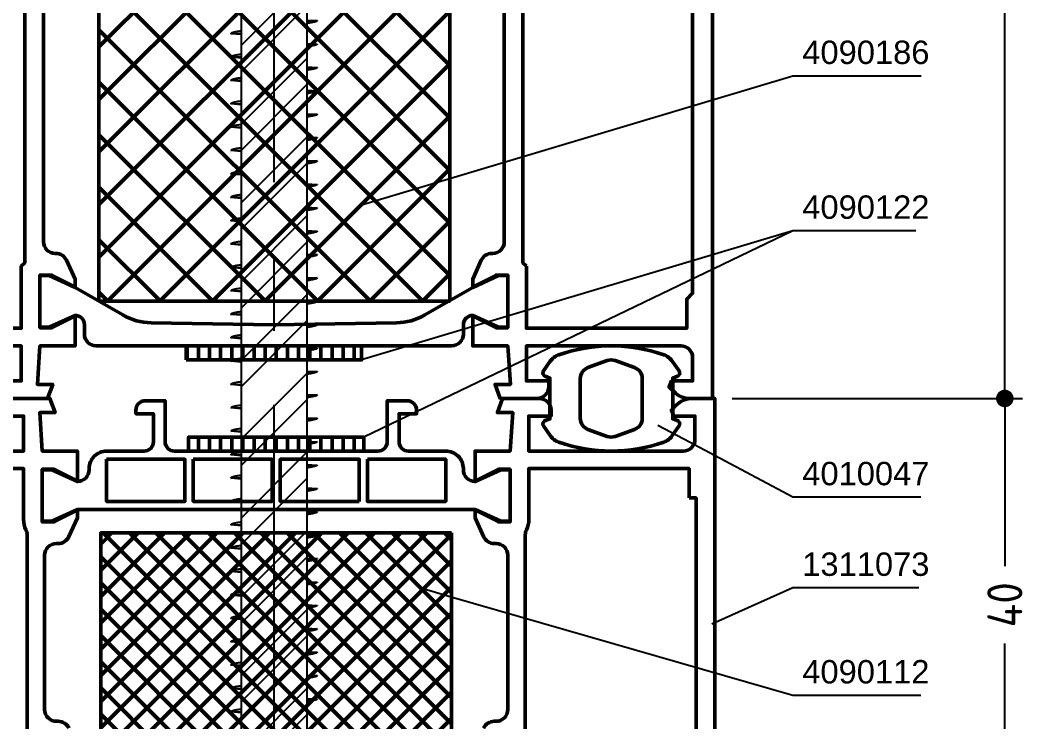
# Model space of a CAD drawing. Header units: millimetres. Extents: x 26 to 164, y 27 to 254.
# Drawn here: x 73.3 to 159.5, y 89.7 to 149.7 of the extents above; entities that cross this region are included whole.
import ezdxf

# ---------------------------------------------------------------- set-up
doc = ezdxf.new("R2010")
doc.units = ezdxf.units.MM
doc.linetypes.add('CENTER', pattern=[50.8, 31.75, -6.35, 6.35, -6.35])
for name, color, linetype, lineweight in [('AM_5', 3, 'Continuous', 25), ('AM_C', 50, 'Continuous', 50), ('AM_S', 80, 'Continuous', 50), ('Cont2', 2, 'Continuous', 25)]:
    doc.layers.add(name, color=color, linetype=linetype, lineweight=lineweight)
doc.styles.add('HBS_DIMTEXTSTYLE', font='isocp.shx')
doc.styles.add('SWISSL', font='swissl.ttf')
doc.dimstyles.new('Konstruktionsschnitt 1-1$0', dxfattribs={"dimscale": 0, "dimtxt": 3, "dimasz": 1.5, "dimexe": 1.5, "dimexo": 1.5, "dimgap": 1.5, "dimtad": 0, "dimdsep": 46, "dimtxsty": 'HBS_DIMTEXTSTYLE', "dimblk": 'PUNKT', "dimcen": 0, "dimclrd": 3, "dimclre": 3, "dimclrt": 2, "dimadec": 1, "dimazin": 2, "dimtfac": 0.7, "dimtofl": 0, "dimtmove": 0, "dimatfit": 3, "dimfxl": 0, "dimtolj": 1, "dimtzin": 0, "dimarcsym": 0})

# ---------------------------------------------------------------- blocks, each defined once
blk = doc.blocks.new('Würth AMO T2 75x212')
h = blk.add_hatch()
h.set_pattern_fill('ANSI32', color=256, scale=0.5)
h.set_pattern_definition([(45, (-350.1254, -267.85), (-3.367596, 3.367596), []), (45, (-347.8804, -267.85), (-3.367596, 3.367596), [])])
edge = h.paths.add_edge_path()
edge.add_line((-2.805, -157.905), (2.795, -157.905))
edge.add_line((2.795, -157.905), (2.795, -3))
edge.add_line((2.795, -3), (3.8, -3))
edge.add_line((3.8, -3), (3.85, -2.95))
edge.add_line((3.85, -2.95), (3.85, 0))
edge.add_line((3.85, 0), (3.3, 0))
edge.add_line((3.3, 0), (3.25, -0.05))
edge.add_line((3.25, -0.05), (3.25, -0.1))
edge.add_line((3.25, -0.1), (2.884, -0.1))
edge.add_line((2.884, -0.1), (2.884, -2.5))
edge.add_line((2.884, -2.5), (2.25, -2.5))
edge.add_line((2.25, -2.5), (1.25, -3.5))
edge.add_arc((0.75, -3.5), 0.5, 269.99998, 359.99998, ccw=False)
edge.add_line((0.75, -4), (0, -4))
edge.add_line((0, -4), (-0.75, -4))
edge.add_arc((-0.75, -3.5), 0.5, 180, 269.99999, ccw=False)
edge.add_line((-1.25, -3.5), (-2.25, -2.5))
edge.add_line((-2.25, -2.5), (-2.884, -2.5))
edge.add_line((-2.884, -2.5), (-2.884, -0.1))
edge.add_line((-2.884, -0.1), (-3.25, -0.1))
edge.add_line((-3.25, -0.1), (-3.25, -0.05))
edge.add_line((-3.25, -0.05), (-3.3, 0))
edge.add_line((-3.3, 0), (-3.85, 0))
edge.add_line((-3.85, 0), (-3.85, -2.95))
edge.add_line((-3.85, -2.95), (-3.8, -3))
edge.add_line((-3.8, -3), (-2.805, -3))
edge.add_line((-2.805, -3), (-2.805, -157.905))
at = {"linetype": 'CENTER'}
blk.add_line((0, -157.905), (0, 3.219), dxfattribs=at)
for p, q in [((-2.805, -43.445), (-2.805, -41.57)), ((2.795, -42.456), (3.688, -42.498)), ((3.688, -42.498), (2.795, -42.581)), ((2.795, -42.581), (2.795, -44.455)), ((-3.698, -43.612), (-2.805, -43.57)), ((-2.805, -43.695), (-3.698, -43.612)), ((-2.805, -45.444), (-2.805, -43.57)), ((2.795, -44.455), (3.688, -44.497)), ((3.688, -44.497), (2.795, -44.58)), ((2.795, -44.58), (2.795, -46.455)), ((-3.698, -45.612), (-2.805, -45.569)), ((-2.805, -45.694), (-3.698, -45.612)), ((-2.805, -47.444), (-2.805, -45.569)), ((2.795, -46.455), (3.688, -46.497)), ((3.688, -46.497), (2.795, -46.58)), ((2.795, -46.58), (2.795, -48.455)), ((-3.698, -47.611), (-2.805, -47.569)), ((-2.805, -47.694), (-3.698, -47.611)), ((-2.805, -49.444), (-2.805, -47.569)), ((2.795, -48.455), (3.688, -48.497)), ((3.688, -48.497), (2.795, -48.58)), ((2.795, -48.58), (2.795, -50.455)), ((-3.698, -49.611), (-2.805, -49.569)), ((-2.805, -49.694), (-3.698, -49.611)), ((-2.805, -51.443), (-2.805, -49.569)), ((2.795, -50.455), (3.688, -50.497)), ((3.688, -50.497), (2.795, -50.579)), ((2.795, -50.579), (2.795, -52.454)), ((-3.698, -51.611), (-2.805, -51.569)), ((-2.805, -51.694), (-3.698, -51.611)), ((-2.805, -53.443), (-2.805, -51.569)), ((2.795, -52.454), (3.688, -52.496)), ((3.688, -52.496), (2.795, -52.579)), ((2.795, -52.579), (2.795, -54.454)), ((-3.698, -53.61), (-2.805, -53.568)), ((-2.805, -53.693), (-3.698, -53.61)), ((-2.805, -55.443), (-2.805, -53.568)), ((2.795, -54.454), (3.688, -54.496)), ((3.688, -54.496), (2.795, -54.579)), ((2.795, -54.579), (2.795, -56.454)), ((-3.698, -55.61), (-2.805, -55.568)), ((-2.805, -55.693), (-3.698, -55.61)), ((-2.805, -57.443), (-2.805, -55.568)), ((2.795, -56.454), (3.688, -56.496)), ((3.688, -56.496), (2.795, -56.579)), ((2.795, -56.579), (2.795, -58.453)), ((-3.698, -57.61), (-2.805, -57.568)), ((-2.805, -57.693), (-3.698, -57.61)), ((-2.805, -59.442), (-2.805, -57.568)), ((2.795, -58.453), (3.688, -58.496)), ((3.688, -58.496), (2.795, -58.578)), ((2.795, -58.578), (2.795, -60.453)), ((-3.698, -59.61), (-2.805, -59.567)), ((-2.805, -59.693), (-3.698, -59.61)), ((-2.805, -61.442), (-2.805, -59.567)), ((2.795, -60.453), (3.688, -60.495)), ((3.688, -60.495), (2.795, -60.578)), ((2.795, -60.578), (2.795, -62.453)), ((-3.698, -61.609), (-2.805, -61.567)), ((-2.805, -61.692), (-3.698, -61.609)), ((-2.805, -63.442), (-2.805, -61.567)), ((2.795, -62.453), (3.688, -62.495)), ((3.688, -62.495), (2.795, -62.578)), ((2.795, -62.578), (2.795, -64.453)), ((-3.698, -63.609), (-2.805, -63.567)), ((-2.805, -63.692), (-3.698, -63.609)), ((-2.805, -65.441), (-2.805, -63.567)), ((2.795, -64.453), (3.688, -64.495)), ((3.688, -64.495), (2.795, -64.577)), ((2.795, -64.577), (2.795, -66.452)), ((-3.698, -65.609), (-2.805, -65.567)), ((-2.805, -65.692), (-3.698, -65.609)), ((-2.805, -67.441), (-2.805, -65.567)), ((2.795, -66.452), (3.688, -66.494)), ((3.688, -66.494), (2.795, -66.577)), ((2.795, -66.577), (2.795, -68.452)), ((-3.698, -67.608), (-2.805, -67.566)), ((-2.805, -67.691), (-3.698, -67.608)), ((-2.805, -69.441), (-2.805, -67.566)), ((2.795, -68.452), (3.688, -68.494)), ((3.688, -68.494), (2.795, -68.577)), ((2.795, -68.577), (2.795, -70.452)), ((-3.698, -69.608), (-2.805, -69.566)), ((-2.805, -69.691), (-3.698, -69.608)), ((-2.805, -71.441), (-2.805, -69.566)), ((2.795, -70.452), (3.688, -70.494)), ((3.688, -70.494), (2.795, -70.577)), ((2.795, -70.577), (2.795, -72.452)), ((-3.698, -71.608), (-2.805, -71.566)), ((-2.805, -71.691), (-3.698, -71.608)), ((-2.805, -73.44), (-2.805, -71.566)), ((2.795, -72.452), (3.688, -72.494)), ((3.688, -72.494), (2.795, -72.576)), ((2.795, -72.576), (2.795, -74.451)), ((-3.698, -73.608), (-2.805, -73.565)), ((-2.805, -73.691), (-3.698, -73.608)), ((-2.805, -75.44), (-2.805, -73.565)), ((2.795, -74.451), (3.688, -74.493)), ((3.688, -74.493), (2.795, -74.576)), ((2.795, -74.576), (2.795, -76.451)), ((-3.698, -75.607), (-2.805, -75.565)), ((-2.805, -75.69), (-3.698, -75.607)), ((-2.805, -77.44), (-2.805, -75.565)), ((2.795, -76.451), (3.688, -76.493)), ((3.688, -76.493), (2.795, -76.576)), ((2.795, -76.576), (2.795, -78.451)), ((-3.698, -77.607), (-2.805, -77.565)), ((-2.805, -77.69), (-3.698, -77.607)), ((-2.805, -79.44), (-2.805, -77.565)), ((2.795, -78.451), (3.688, -78.493)), ((3.688, -78.493), (2.795, -78.576)), ((2.795, -78.576), (2.795, -80.45)), ((-3.698, -79.607), (-2.805, -79.565)), ((-2.805, -79.69), (-3.698, -79.607)), ((-2.805, -81.439), (-2.805, -79.565)), ((2.795, -80.45), (3.688, -80.492)), ((3.688, -80.492), (2.795, -80.575)), ((2.795, -80.575), (2.795, -82.45)), ((-3.698, -81.607), (-2.805, -81.564)), ((-2.805, -81.689), (-3.698, -81.607)), ((-2.805, -83.439), (-2.805, -81.564)), ((2.795, -82.45), (3.688, -82.492)), ((3.688, -82.492), (2.795, -82.575)), ((2.795, -82.575), (2.795, -84.45)), ((-3.698, -83.606), (-2.805, -83.564)), ((-2.805, -85.439), (-2.805, -83.564)), ((-2.805, -83.689), (-3.698, -83.606)), ((2.795, -84.45), (3.688, -84.492)), ((3.688, -84.492), (2.795, -84.575)), ((2.795, -84.575), (2.795, -86.45)), ((-3.698, -85.606), (-2.805, -85.564)), ((-2.805, -85.689), (-3.698, -85.606)), ((-2.805, -87.438), (-2.805, -85.564)), ((2.795, -86.45), (3.688, -86.492)), ((3.688, -86.492), (2.795, -86.574)), ((2.795, -86.574), (2.795, -88.449)), ((-3.698, -87.606), (-2.805, -87.564)), ((-2.805, -87.689), (-3.698, -87.606)), ((-2.805, -89.438), (-2.805, -87.564)), ((2.795, -88.449), (3.688, -88.491)), ((3.688, -88.491), (2.795, -88.574)), ((2.795, -88.574), (2.795, -90.449)), ((-3.698, -89.605), (-2.805, -89.563)), ((-2.805, -89.688), (-3.698, -89.605)), ((-2.805, -91.438), (-2.805, -89.563)), ((2.795, -90.449), (3.688, -90.491)), ((3.688, -90.491), (2.795, -90.574)), ((2.795, -90.574), (2.795, -92.449)), ((-3.698, -91.605), (-2.805, -91.563)), ((-2.805, -91.688), (-3.698, -91.605)), ((-2.805, -93.438), (-2.805, -91.563)), ((2.795, -92.449), (3.688, -92.491)), ((3.688, -92.491), (2.795, -92.574)), ((2.795, -92.574), (2.795, -94.448)), ((-3.698, -93.605), (-2.805, -93.563)), ((-2.805, -93.688), (-3.698, -93.605)), ((-2.805, -95.437), (-2.805, -93.563)), ((2.795, -94.448), (3.688, -94.491)), ((3.688, -94.491), (2.795, -94.573)), ((2.795, -94.573), (2.795, -96.448)), ((-3.698, -95.605), (-2.805, -95.562)), ((-2.805, -95.687), (-3.698, -95.605)), ((-2.805, -97.437), (-2.805, -95.562)), ((2.795, -96.448), (3.688, -96.49)), ((3.688, -96.49), (2.795, -96.573)), ((2.795, -96.573), (2.795, -98.448)), ((-3.698, -97.604), (-2.805, -97.562)), ((-2.805, -97.687), (-3.698, -97.604)), ((-2.805, -99.437), (-2.805, -97.562)), ((2.795, -98.448), (3.688, -98.49)), ((3.688, -98.49), (2.795, -98.573)), ((2.795, -98.573), (2.795, -100.448)), ((-3.698, -99.604), (-2.805, -99.562)), ((-2.805, -99.687), (-3.698, -99.604)), ((-2.805, -101.436), (-2.805, -99.562)), ((2.795, -100.448), (3.688, -100.49)), ((3.688, -100.49), (2.795, -100.572)), ((2.795, -100.572), (2.795, -102.447)), ((-3.698, -101.604), (-2.805, -101.562)), ((-2.805, -101.687), (-3.698, -101.604)), ((-2.805, -103.436), (-2.805, -101.562))]:
    blk.add_line(p, q)
for points in [[(-2.805, -157.905), (-2.805, -3)], [(2.795, -3), (2.795, -157.905)]]:
    blk.add_lwpolyline(points)
at = {"flags": 128}
for points in [[(3.688, -42.498), (3.686, -42.507), (3.681, -42.517), (3.673, -42.527), (3.662, -42.537), (3.647, -42.546), (3.629, -42.556), (3.609, -42.566), (3.584, -42.576), (3.557, -42.585), (3.527, -42.595), (3.493, -42.605), (3.457, -42.615), (3.417, -42.625), (3.375, -42.635), (3.329, -42.645), (3.281, -42.654), (3.23, -42.664), (3.176, -42.674), (3.119, -42.684), (3.059, -42.694), (2.997, -42.704), (2.933, -42.714), (2.865, -42.724), (2.795, -42.734)], [(-2.805, -43.385), (-2.875, -43.394), (-2.942, -43.403), (-3.007, -43.413), (-3.069, -43.422), (-3.129, -43.431), (-3.186, -43.441), (-3.24, -43.45), (-3.291, -43.459), (-3.34, -43.469), (-3.385, -43.478), (-3.428, -43.488), (-3.468, -43.497), (-3.504, -43.507), (-3.538, -43.516), (-3.568, -43.526), (-3.595, -43.535), (-3.619, -43.545), (-3.64, -43.554), (-3.658, -43.564), (-3.673, -43.573), (-3.684, -43.583), (-3.692, -43.593), (-3.697, -43.602), (-3.698, -43.612)], [(3.688, -44.497), (3.686, -44.507), (3.681, -44.517), (3.673, -44.527), (3.662, -44.536), (3.647, -44.546), (3.629, -44.556), (3.609, -44.566), (3.584, -44.575), (3.557, -44.585), (3.527, -44.595), (3.493, -44.605), (3.457, -44.615), (3.417, -44.624), (3.375, -44.634), (3.329, -44.644), (3.281, -44.654), (3.23, -44.664), (3.176, -44.674), (3.119, -44.684), (3.059, -44.694), (2.997, -44.704), (2.933, -44.714), (2.865, -44.724), (2.795, -44.734)], [(-2.805, -45.384), (-2.875, -45.394), (-2.942, -45.403), (-3.007, -45.412), (-3.069, -45.422), (-3.129, -45.431), (-3.186, -45.44), (-3.24, -45.45), (-3.291, -45.459), (-3.34, -45.469), (-3.385, -45.478), (-3.428, -45.487), (-3.468, -45.497), (-3.504, -45.506), (-3.538, -45.516), (-3.568, -45.525), (-3.595, -45.535), (-3.619, -45.544), (-3.64, -45.554), (-3.658, -45.563), (-3.673, -45.573), (-3.684, -45.583), (-3.692, -45.592), (-3.697, -45.602), (-3.698, -45.612)], [(3.688, -46.497), (3.686, -46.507), (3.681, -46.517), (3.673, -46.526), (3.662, -46.536), (3.647, -46.546), (3.629, -46.555), (3.609, -46.565), (3.584, -46.575), (3.557, -46.585), (3.527, -46.595), (3.493, -46.604), (3.457, -46.614), (3.417, -46.624), (3.375, -46.634), (3.329, -46.644), (3.281, -46.654), (3.23, -46.664), (3.176, -46.674), (3.119, -46.684), (3.059, -46.694), (2.997, -46.704), (2.933, -46.714), (2.865, -46.724), (2.795, -46.734)], [(-2.805, -47.384), (-2.875, -47.393), (-2.942, -47.403), (-3.007, -47.412), (-3.069, -47.421), (-3.129, -47.431), (-3.186, -47.44), (-3.24, -47.449), (-3.291, -47.459), (-3.34, -47.468), (-3.385, -47.478), (-3.428, -47.487), (-3.468, -47.497), (-3.504, -47.506), (-3.538, -47.515), (-3.568, -47.525), (-3.595, -47.535), (-3.619, -47.544), (-3.64, -47.554), (-3.658, -47.563), (-3.673, -47.573), (-3.684, -47.582), (-3.692, -47.592), (-3.697, -47.602), (-3.698, -47.611)], [(3.688, -48.497), (3.686, -48.507), (3.681, -48.516), (3.673, -48.526), (3.662, -48.536), (3.647, -48.545), (3.629, -48.555), (3.609, -48.565), (3.584, -48.575), (3.557, -48.585), (3.527, -48.594), (3.493, -48.604), (3.457, -48.614), (3.417, -48.624), (3.375, -48.634), (3.329, -48.644), (3.281, -48.654), (3.23, -48.664), (3.176, -48.673), (3.119, -48.683), (3.059, -48.693), (2.997, -48.703), (2.933, -48.713), (2.865, -48.723), (2.795, -48.733)], [(-2.805, -49.384), (-2.875, -49.393), (-2.942, -49.402), (-3.007, -49.412), (-3.069, -49.421), (-3.129, -49.43), (-3.186, -49.44), (-3.24, -49.449), (-3.291, -49.459), (-3.34, -49.468), (-3.385, -49.477), (-3.428, -49.487), (-3.468, -49.496), (-3.504, -49.506), (-3.538, -49.515), (-3.568, -49.525), (-3.595, -49.534), (-3.619, -49.544), (-3.64, -49.553), (-3.658, -49.563), (-3.673, -49.572), (-3.684, -49.582), (-3.692, -49.592), (-3.697, -49.601), (-3.698, -49.611)], [(3.688, -50.497), (3.686, -50.506), (3.681, -50.516), (3.673, -50.526), (3.662, -50.535), (3.647, -50.545), (3.629, -50.555), (3.609, -50.565), (3.584, -50.574), (3.557, -50.584), (3.527, -50.594), (3.493, -50.604), (3.457, -50.614), (3.417, -50.624), (3.375, -50.634), (3.329, -50.643), (3.281, -50.653), (3.23, -50.663), (3.176, -50.673), (3.119, -50.683), (3.059, -50.693), (2.997, -50.703), (2.933, -50.713), (2.865, -50.723), (2.795, -50.733)], [(-2.805, -51.384), (-2.875, -51.393), (-2.942, -51.402), (-3.007, -51.411), (-3.069, -51.421), (-3.129, -51.43), (-3.186, -51.44), (-3.24, -51.449), (-3.291, -51.458), (-3.34, -51.468), (-3.385, -51.477), (-3.428, -51.487), (-3.468, -51.496), (-3.504, -51.505), (-3.538, -51.515), (-3.568, -51.524), (-3.595, -51.534), (-3.619, -51.543), (-3.64, -51.553), (-3.658, -51.563), (-3.673, -51.572), (-3.684, -51.582), (-3.692, -51.591), (-3.697, -51.601), (-3.698, -51.611)], [(3.688, -52.496), (3.686, -52.506), (3.681, -52.516), (3.673, -52.525), (3.662, -52.535), (3.647, -52.545), (3.629, -52.555), (3.609, -52.564), (3.584, -52.574), (3.557, -52.584), (3.527, -52.594), (3.493, -52.604), (3.457, -52.613), (3.417, -52.623), (3.375, -52.633), (3.329, -52.643), (3.281, -52.653), (3.23, -52.663), (3.176, -52.673), (3.119, -52.683), (3.059, -52.693), (2.997, -52.703), (2.933, -52.713), (2.865, -52.723), (2.795, -52.733)], [(-2.805, -53.383), (-2.875, -53.393), (-2.942, -53.402), (-3.007, -53.411), (-3.069, -53.421), (-3.129, -53.43), (-3.186, -53.439), (-3.24, -53.449), (-3.291, -53.458), (-3.34, -53.467), (-3.385, -53.477), (-3.428, -53.486), (-3.468, -53.496), (-3.504, -53.505), (-3.538, -53.515), (-3.568, -53.524), (-3.595, -53.534), (-3.619, -53.543), (-3.64, -53.553), (-3.658, -53.562), (-3.673, -53.572), (-3.684, -53.582), (-3.692, -53.591), (-3.697, -53.601), (-3.698, -53.61)], [(3.688, -54.496), (3.686, -54.506), (3.681, -54.515), (3.673, -54.525), (3.662, -54.535), (3.647, -54.545), (3.629, -54.554), (3.609, -54.564), (3.584, -54.574), (3.557, -54.584), (3.527, -54.594), (3.493, -54.603), (3.457, -54.613), (3.417, -54.623), (3.375, -54.633), (3.329, -54.643), (3.281, -54.653), (3.23, -54.663), (3.176, -54.673), (3.119, -54.683), (3.059, -54.693), (2.997, -54.703), (2.933, -54.713), (2.865, -54.723), (2.795, -54.733)], [(-2.805, -55.383), (-2.875, -55.392), (-2.942, -55.402), (-3.007, -55.411), (-3.069, -55.42), (-3.129, -55.43), (-3.186, -55.439), (-3.24, -55.448), (-3.291, -55.458), (-3.34, -55.467), (-3.385, -55.477), (-3.428, -55.486), (-3.468, -55.495), (-3.504, -55.505), (-3.538, -55.514), (-3.568, -55.524), (-3.595, -55.533), (-3.619, -55.543), (-3.64, -55.552), (-3.658, -55.562), (-3.673, -55.572), (-3.684, -55.581), (-3.692, -55.591), (-3.697, -55.6), (-3.698, -55.61)], [(3.688, -56.496), (3.686, -56.505), (3.681, -56.515), (3.673, -56.525), (3.662, -56.535), (3.647, -56.544), (3.629, -56.554), (3.609, -56.564), (3.584, -56.574), (3.557, -56.583), (3.527, -56.593), (3.493, -56.603), (3.457, -56.613), (3.417, -56.623), (3.375, -56.633), (3.329, -56.643), (3.281, -56.653), (3.23, -56.662), (3.176, -56.672), (3.119, -56.682), (3.059, -56.692), (2.997, -56.702), (2.933, -56.712), (2.865, -56.722), (2.795, -56.732)], [(-2.805, -57.383), (-2.875, -57.392), (-2.942, -57.401), (-3.007, -57.411), (-3.069, -57.42), (-3.129, -57.429), (-3.186, -57.439), (-3.24, -57.448), (-3.291, -57.457), (-3.34, -57.467), (-3.385, -57.476), (-3.428, -57.486), (-3.468, -57.495), (-3.504, -57.505), (-3.538, -57.514), (-3.568, -57.524), (-3.595, -57.533), (-3.619, -57.543), (-3.64, -57.552), (-3.658, -57.562), (-3.673, -57.571), (-3.684, -57.581), (-3.692, -57.591), (-3.697, -57.6), (-3.698, -57.61)], [(3.688, -58.496), (3.686, -58.505), (3.681, -58.515), (3.673, -58.525), (3.662, -58.534), (3.647, -58.544), (3.629, -58.554), (3.609, -58.564), (3.584, -58.573), (3.557, -58.583), (3.527, -58.593), (3.493, -58.603), (3.457, -58.613), (3.417, -58.623), (3.375, -58.632), (3.329, -58.642), (3.281, -58.652), (3.23, -58.662), (3.176, -58.672), (3.119, -58.682), (3.059, -58.692), (2.997, -58.702), (2.933, -58.712), (2.865, -58.722), (2.795, -58.732)], [(-2.805, -59.382), (-2.875, -59.392), (-2.942, -59.401), (-3.007, -59.41), (-3.069, -59.42), (-3.129, -59.429), (-3.186, -59.438), (-3.24, -59.448), (-3.291, -59.457), (-3.34, -59.467), (-3.385, -59.476), (-3.428, -59.485), (-3.468, -59.495), (-3.504, -59.504), (-3.538, -59.514), (-3.568, -59.523), (-3.595, -59.533), (-3.619, -59.542), (-3.64, -59.552), (-3.658, -59.561), (-3.673, -59.571), (-3.684, -59.581), (-3.692, -59.59), (-3.697, -59.6), (-3.698, -59.61)], [(3.688, -60.495), (3.686, -60.505), (3.681, -60.515), (3.673, -60.524), (3.662, -60.534), (3.647, -60.544), (3.629, -60.554), (3.609, -60.563), (3.584, -60.573), (3.557, -60.583), (3.527, -60.593), (3.493, -60.603), (3.457, -60.612), (3.417, -60.622), (3.375, -60.632), (3.329, -60.642), (3.281, -60.652), (3.23, -60.662), (3.176, -60.672), (3.119, -60.682), (3.059, -60.692), (2.997, -60.702), (2.933, -60.712), (2.865, -60.722), (2.795, -60.732)], [(-2.805, -61.382), (-2.875, -61.391), (-2.942, -61.401), (-3.007, -61.41), (-3.069, -61.419), (-3.129, -61.429), (-3.186, -61.438), (-3.24, -61.447), (-3.291, -61.457), (-3.34, -61.466), (-3.385, -61.476), (-3.428, -61.485), (-3.468, -61.495), (-3.504, -61.504), (-3.538, -61.514), (-3.568, -61.523), (-3.595, -61.533), (-3.619, -61.542), (-3.64, -61.552), (-3.658, -61.561), (-3.673, -61.571), (-3.684, -61.58), (-3.692, -61.59), (-3.697, -61.6), (-3.698, -61.609)], [(3.688, -62.495), (3.686, -62.505), (3.681, -62.514), (3.673, -62.524), (3.662, -62.534), (3.647, -62.543), (3.629, -62.553), (3.609, -62.563), (3.584, -62.573), (3.557, -62.583), (3.527, -62.592), (3.493, -62.602), (3.457, -62.612), (3.417, -62.622), (3.375, -62.632), (3.329, -62.642), (3.281, -62.652), (3.23, -62.662), (3.176, -62.672), (3.119, -62.681), (3.059, -62.691), (2.997, -62.701), (2.933, -62.711), (2.865, -62.721), (2.795, -62.731)], [(-2.805, -63.382), (-2.875, -63.391), (-2.942, -63.4), (-3.007, -63.41), (-3.069, -63.419), (-3.129, -63.428), (-3.186, -63.438), (-3.24, -63.447), (-3.291, -63.457), (-3.34, -63.466), (-3.385, -63.475), (-3.428, -63.485), (-3.468, -63.494), (-3.504, -63.504), (-3.538, -63.513), (-3.568, -63.523), (-3.595, -63.532), (-3.619, -63.542), (-3.64, -63.551), (-3.658, -63.561), (-3.673, -63.571), (-3.684, -63.58), (-3.692, -63.59), (-3.697, -63.599), (-3.698, -63.609)], [(3.688, -64.495), (3.686, -64.504), (3.681, -64.514), (3.673, -64.524), (3.662, -64.533), (3.647, -64.543), (3.629, -64.553), (3.609, -64.563), (3.584, -64.573), (3.557, -64.582), (3.527, -64.592), (3.493, -64.602), (3.457, -64.612), (3.417, -64.622), (3.375, -64.632), (3.329, -64.641), (3.281, -64.651), (3.23, -64.661), (3.176, -64.671), (3.119, -64.681), (3.059, -64.691), (2.997, -64.701), (2.933, -64.711), (2.865, -64.721), (2.795, -64.731)], [(-2.805, -65.382), (-2.875, -65.391), (-2.942, -65.4), (-3.007, -65.41), (-3.069, -65.419), (-3.129, -65.428), (-3.186, -65.438), (-3.24, -65.447), (-3.291, -65.456), (-3.34, -65.466), (-3.385, -65.475), (-3.428, -65.485), (-3.468, -65.494), (-3.504, -65.504), (-3.538, -65.513), (-3.568, -65.522), (-3.595, -65.532), (-3.619, -65.542), (-3.64, -65.551), (-3.658, -65.561), (-3.673, -65.57), (-3.684, -65.58), (-3.692, -65.589), (-3.697, -65.599), (-3.698, -65.609)], [(3.688, -66.494), (3.686, -66.504), (3.681, -66.514), (3.673, -66.523), (3.662, -66.533), (3.647, -66.543), (3.629, -66.553), (3.609, -66.562), (3.584, -66.572), (3.557, -66.582), (3.527, -66.592), (3.493, -66.602), (3.457, -66.612), (3.417, -66.621), (3.375, -66.631), (3.329, -66.641), (3.281, -66.651), (3.23, -66.661), (3.176, -66.671), (3.119, -66.681), (3.059, -66.691), (2.997, -66.701), (2.933, -66.711), (2.865, -66.721), (2.795, -66.731)], [(-2.805, -67.381), (-2.875, -67.391), (-2.942, -67.4), (-3.007, -67.409), (-3.069, -67.419), (-3.129, -67.428), (-3.186, -67.437), (-3.24, -67.447), (-3.291, -67.456), (-3.34, -67.465), (-3.385, -67.475), (-3.428, -67.484), (-3.468, -67.494), (-3.504, -67.503), (-3.538, -67.513), (-3.568, -67.522), (-3.595, -67.532), (-3.619, -67.541), (-3.64, -67.551), (-3.658, -67.56), (-3.673, -67.57), (-3.684, -67.58), (-3.692, -67.589), (-3.697, -67.599), (-3.698, -67.608)], [(3.688, -68.494), (3.686, -68.504), (3.681, -68.513), (3.673, -68.523), (3.662, -68.533), (3.647, -68.543), (3.629, -68.552), (3.609, -68.562), (3.584, -68.572), (3.557, -68.582), (3.527, -68.592), (3.493, -68.601), (3.457, -68.611), (3.417, -68.621), (3.375, -68.631), (3.329, -68.641), (3.281, -68.651), (3.23, -68.661), (3.176, -68.671), (3.119, -68.681), (3.059, -68.691), (2.997, -68.701), (2.933, -68.711), (2.865, -68.721), (2.795, -68.731)], [(-2.805, -69.381), (-2.875, -69.39), (-2.942, -69.4), (-3.007, -69.409), (-3.069, -69.418), (-3.129, -69.428), (-3.186, -69.437), (-3.24, -69.446), (-3.291, -69.456), (-3.34, -69.465), (-3.385, -69.475), (-3.428, -69.484), (-3.468, -69.493), (-3.504, -69.503), (-3.538, -69.512), (-3.568, -69.522), (-3.595, -69.531), (-3.619, -69.541), (-3.64, -69.551), (-3.658, -69.56), (-3.673, -69.57), (-3.684, -69.579), (-3.692, -69.589), (-3.697, -69.599), (-3.698, -69.608)], [(3.688, -70.494), (3.686, -70.504), (3.681, -70.513), (3.673, -70.523), (3.662, -70.533), (3.647, -70.542), (3.629, -70.552), (3.609, -70.562), (3.584, -70.572), (3.557, -70.581), (3.527, -70.591), (3.493, -70.601), (3.457, -70.611), (3.417, -70.621), (3.375, -70.631), (3.329, -70.641), (3.281, -70.651), (3.23, -70.66), (3.176, -70.67), (3.119, -70.68), (3.059, -70.69), (2.997, -70.7), (2.933, -70.71), (2.865, -70.72), (2.795, -70.73)], [(-2.805, -71.381), (-2.875, -71.39), (-2.942, -71.399), (-3.007, -71.409), (-3.069, -71.418), (-3.129, -71.427), (-3.186, -71.437), (-3.24, -71.446), (-3.291, -71.455), (-3.34, -71.465), (-3.385, -71.474), (-3.428, -71.484), (-3.468, -71.493), (-3.504, -71.503), (-3.538, -71.512), (-3.568, -71.522), (-3.595, -71.531), (-3.619, -71.541), (-3.64, -71.55), (-3.658, -71.56), (-3.673, -71.569), (-3.684, -71.579), (-3.692, -71.589), (-3.697, -71.598), (-3.698, -71.608)], [(3.688, -72.494), (3.686, -72.503), (3.681, -72.513), (3.673, -72.523), (3.662, -72.532), (3.647, -72.542), (3.629, -72.552), (3.609, -72.562), (3.584, -72.571), (3.557, -72.581), (3.527, -72.591), (3.493, -72.601), (3.457, -72.611), (3.417, -72.621), (3.375, -72.63), (3.329, -72.64), (3.281, -72.65), (3.23, -72.66), (3.176, -72.67), (3.119, -72.68), (3.059, -72.69), (2.997, -72.7), (2.933, -72.71), (2.865, -72.72), (2.795, -72.73)], [(-2.805, -73.38), (-2.875, -73.39), (-2.942, -73.399), (-3.007, -73.408), (-3.069, -73.418), (-3.129, -73.427), (-3.186, -73.436), (-3.24, -73.446), (-3.291, -73.455), (-3.34, -73.465), (-3.385, -73.474), (-3.428, -73.483), (-3.468, -73.493), (-3.504, -73.502), (-3.538, -73.512), (-3.568, -73.521), (-3.595, -73.531), (-3.619, -73.54), (-3.64, -73.55), (-3.658, -73.56), (-3.673, -73.569), (-3.684, -73.579), (-3.692, -73.588), (-3.697, -73.598), (-3.698, -73.608)], [(3.688, -74.493), (3.686, -74.503), (3.681, -74.513), (3.673, -74.522), (3.662, -74.532), (3.647, -74.542), (3.629, -74.552), (3.609, -74.561), (3.584, -74.571), (3.557, -74.581), (3.527, -74.591), (3.493, -74.601), (3.457, -74.61), (3.417, -74.62), (3.375, -74.63), (3.329, -74.64), (3.281, -74.65), (3.23, -74.66), (3.176, -74.67), (3.119, -74.68), (3.059, -74.69), (2.997, -74.7), (2.933, -74.71), (2.865, -74.72), (2.795, -74.73)], [(-2.805, -75.38), (-2.875, -75.389), (-2.942, -75.399), (-3.007, -75.408), (-3.069, -75.417), (-3.129, -75.427), (-3.186, -75.436), (-3.24, -75.446), (-3.291, -75.455), (-3.34, -75.464), (-3.385, -75.474), (-3.428, -75.483), (-3.468, -75.493), (-3.504, -75.502), (-3.538, -75.512), (-3.568, -75.521), (-3.595, -75.531), (-3.619, -75.54), (-3.64, -75.55), (-3.658, -75.559), (-3.673, -75.569), (-3.684, -75.578), (-3.692, -75.588), (-3.697, -75.598), (-3.698, -75.607)], [(3.688, -76.493), (3.686, -76.503), (3.681, -76.512), (3.673, -76.522), (3.662, -76.532), (3.647, -76.542), (3.629, -76.551), (3.609, -76.561), (3.584, -76.571), (3.557, -76.581), (3.527, -76.59), (3.493, -76.6), (3.457, -76.61), (3.417, -76.62), (3.375, -76.63), (3.329, -76.64), (3.281, -76.65), (3.23, -76.66), (3.176, -76.67), (3.119, -76.68), (3.059, -76.69), (2.997, -76.699), (2.933, -76.709), (2.865, -76.72), (2.795, -76.73)], [(-2.805, -77.38), (-2.875, -77.389), (-2.942, -77.399), (-3.007, -77.408), (-3.069, -77.417), (-3.129, -77.427), (-3.186, -77.436), (-3.24, -77.445), (-3.291, -77.455), (-3.34, -77.464), (-3.385, -77.473), (-3.428, -77.483), (-3.468, -77.492), (-3.504, -77.502), (-3.538, -77.511), (-3.568, -77.521), (-3.595, -77.53), (-3.619, -77.54), (-3.64, -77.549), (-3.658, -77.559), (-3.673, -77.569), (-3.684, -77.578), (-3.692, -77.588), (-3.697, -77.597), (-3.698, -77.607)], [(3.688, -78.493), (3.686, -78.502), (3.681, -78.512), (3.673, -78.522), (3.662, -78.532), (3.647, -78.541), (3.629, -78.551), (3.609, -78.561), (3.584, -78.571), (3.557, -78.58), (3.527, -78.59), (3.493, -78.6), (3.457, -78.61), (3.417, -78.62), (3.375, -78.63), (3.329, -78.64), (3.281, -78.649), (3.23, -78.659), (3.176, -78.669), (3.119, -78.679), (3.059, -78.689), (2.997, -78.699), (2.933, -78.709), (2.865, -78.719), (2.795, -78.729)], [(-2.805, -79.38), (-2.875, -79.389), (-2.942, -79.398), (-3.007, -79.408), (-3.069, -79.417), (-3.129, -79.426), (-3.186, -79.436), (-3.24, -79.445), (-3.291, -79.454), (-3.34, -79.464), (-3.385, -79.473), (-3.428, -79.483), (-3.468, -79.492), (-3.504, -79.502), (-3.538, -79.511), (-3.568, -79.521), (-3.595, -79.53), (-3.619, -79.54), (-3.64, -79.549), (-3.658, -79.559), (-3.673, -79.568), (-3.684, -79.578), (-3.692, -79.588), (-3.697, -79.597), (-3.698, -79.607)], [(3.688, -80.492), (3.686, -80.502), (3.681, -80.512), (3.673, -80.522), (3.662, -80.531), (3.647, -80.541), (3.629, -80.551), (3.609, -80.561), (3.584, -80.57), (3.557, -80.58), (3.527, -80.59), (3.493, -80.6), (3.457, -80.61), (3.417, -80.619), (3.375, -80.629), (3.329, -80.639), (3.281, -80.649), (3.23, -80.659), (3.176, -80.669), (3.119, -80.679), (3.059, -80.689), (2.997, -80.699), (2.933, -80.709), (2.865, -80.719), (2.795, -80.729)], [(-2.805, -81.379), (-2.875, -81.389), (-2.942, -81.398), (-3.007, -81.407), (-3.069, -81.417), (-3.129, -81.426), (-3.186, -81.435), (-3.24, -81.445), (-3.291, -81.454), (-3.34, -81.463), (-3.385, -81.473), (-3.428, -81.482), (-3.468, -81.492), (-3.504, -81.501), (-3.538, -81.511), (-3.568, -81.52), (-3.595, -81.53), (-3.619, -81.539), (-3.64, -81.549), (-3.658, -81.558), (-3.673, -81.568), (-3.684, -81.578), (-3.692, -81.587), (-3.697, -81.597), (-3.698, -81.607)], [(3.688, -82.492), (3.686, -82.502), (3.681, -82.512), (3.673, -82.521), (3.662, -82.531), (3.647, -82.541), (3.629, -82.55), (3.609, -82.56), (3.584, -82.57), (3.557, -82.58), (3.527, -82.59), (3.493, -82.599), (3.457, -82.609), (3.417, -82.619), (3.375, -82.629), (3.329, -82.639), (3.281, -82.649), (3.23, -82.659), (3.176, -82.669), (3.119, -82.679), (3.059, -82.689), (2.997, -82.699), (2.933, -82.709), (2.865, -82.719), (2.795, -82.729)], [(-2.805, -83.379), (-2.875, -83.388), (-2.942, -83.398), (-3.007, -83.407), (-3.069, -83.416), (-3.129, -83.426), (-3.186, -83.435), (-3.24, -83.444), (-3.291, -83.454), (-3.34, -83.463), (-3.385, -83.473), (-3.428, -83.482), (-3.468, -83.492), (-3.504, -83.501), (-3.538, -83.51), (-3.568, -83.52), (-3.595, -83.53), (-3.619, -83.539), (-3.64, -83.549), (-3.658, -83.558), (-3.673, -83.568), (-3.684, -83.577), (-3.692, -83.587), (-3.697, -83.597), (-3.698, -83.606)], [(3.688, -84.492), (3.686, -84.502), (3.681, -84.511), (3.673, -84.521), (3.662, -84.531), (3.647, -84.54), (3.629, -84.55), (3.609, -84.56), (3.584, -84.57), (3.557, -84.58), (3.527, -84.589), (3.493, -84.599), (3.457, -84.609), (3.417, -84.619), (3.375, -84.629), (3.329, -84.639), (3.281, -84.649), (3.23, -84.659), (3.176, -84.668), (3.119, -84.678), (3.059, -84.688), (2.997, -84.698), (2.933, -84.708), (2.865, -84.718), (2.795, -84.728)], [(-2.805, -85.379), (-2.875, -85.388), (-2.942, -85.397), (-3.007, -85.407), (-3.069, -85.416), (-3.129, -85.425), (-3.186, -85.435), (-3.24, -85.444), (-3.291, -85.454), (-3.34, -85.463), (-3.385, -85.472), (-3.428, -85.482), (-3.468, -85.491), (-3.504, -85.501), (-3.538, -85.51), (-3.568, -85.52), (-3.595, -85.529), (-3.619, -85.539), (-3.64, -85.548), (-3.658, -85.558), (-3.673, -85.567), (-3.684, -85.577), (-3.692, -85.587), (-3.697, -85.596), (-3.698, -85.606)], [(3.688, -86.492), (3.686, -86.501), (3.681, -86.511), (3.673, -86.521), (3.662, -86.53), (3.647, -86.54), (3.629, -86.55), (3.609, -86.56), (3.584, -86.569), (3.557, -86.579), (3.527, -86.589), (3.493, -86.599), (3.457, -86.609), (3.417, -86.619), (3.375, -86.629), (3.329, -86.638), (3.281, -86.648), (3.23, -86.658), (3.176, -86.668), (3.119, -86.678), (3.059, -86.688), (2.997, -86.698), (2.933, -86.708), (2.865, -86.718), (2.795, -86.728)], [(-2.805, -87.379), (-2.875, -87.388), (-2.942, -87.397), (-3.007, -87.406), (-3.069, -87.416), (-3.129, -87.425), (-3.186, -87.434), (-3.24, -87.444), (-3.291, -87.453), (-3.34, -87.463), (-3.385, -87.472), (-3.428, -87.482), (-3.468, -87.491), (-3.504, -87.5), (-3.538, -87.51), (-3.568, -87.519), (-3.595, -87.529), (-3.619, -87.538), (-3.64, -87.548), (-3.658, -87.558), (-3.673, -87.567), (-3.684, -87.577), (-3.692, -87.586), (-3.697, -87.596), (-3.698, -87.606)], [(3.688, -88.491), (3.686, -88.501), (3.681, -88.511), (3.673, -88.52), (3.662, -88.53), (3.647, -88.54), (3.629, -88.55), (3.609, -88.559), (3.584, -88.569), (3.557, -88.579), (3.527, -88.589), (3.493, -88.599), (3.457, -88.608), (3.417, -88.618), (3.375, -88.628), (3.329, -88.638), (3.281, -88.648), (3.23, -88.658), (3.176, -88.668), (3.119, -88.678), (3.059, -88.688), (2.997, -88.698), (2.933, -88.708), (2.865, -88.718), (2.795, -88.728)], [(-2.805, -89.378), (-2.875, -89.388), (-2.942, -89.397), (-3.007, -89.406), (-3.069, -89.416), (-3.129, -89.425), (-3.186, -89.434), (-3.24, -89.444), (-3.291, -89.453), (-3.34, -89.462), (-3.385, -89.472), (-3.428, -89.481), (-3.468, -89.491), (-3.504, -89.5), (-3.538, -89.51), (-3.568, -89.519), (-3.595, -89.529), (-3.619, -89.538), (-3.64, -89.548), (-3.658, -89.557), (-3.673, -89.567), (-3.684, -89.577), (-3.692, -89.586), (-3.697, -89.596), (-3.698, -89.605)], [(3.688, -90.491), (3.686, -90.501), (3.681, -90.51), (3.673, -90.52), (3.662, -90.53), (3.647, -90.54), (3.629, -90.549), (3.609, -90.559), (3.584, -90.569), (3.557, -90.579), (3.527, -90.589), (3.493, -90.598), (3.457, -90.608), (3.417, -90.618), (3.375, -90.628), (3.329, -90.638), (3.281, -90.648), (3.23, -90.658), (3.176, -90.668), (3.119, -90.678), (3.059, -90.688), (2.997, -90.698), (2.933, -90.708), (2.865, -90.718), (2.795, -90.728)], [(-2.805, -91.378), (-2.875, -91.387), (-2.942, -91.397), (-3.007, -91.406), (-3.069, -91.415), (-3.129, -91.425), (-3.186, -91.434), (-3.24, -91.443), (-3.291, -91.453), (-3.34, -91.462), (-3.385, -91.472), (-3.428, -91.481), (-3.468, -91.49), (-3.504, -91.5), (-3.538, -91.509), (-3.568, -91.519), (-3.595, -91.528), (-3.619, -91.538), (-3.64, -91.547), (-3.658, -91.557), (-3.673, -91.567), (-3.684, -91.576), (-3.692, -91.586), (-3.697, -91.595), (-3.698, -91.605)], [(3.688, -92.491), (3.686, -92.5), (3.681, -92.51), (3.673, -92.52), (3.662, -92.53), (3.647, -92.539), (3.629, -92.549), (3.609, -92.559), (3.584, -92.569), (3.557, -92.578), (3.527, -92.588), (3.493, -92.598), (3.457, -92.608), (3.417, -92.618), (3.375, -92.628), (3.329, -92.638), (3.281, -92.647), (3.23, -92.657), (3.176, -92.667), (3.119, -92.677), (3.059, -92.687), (2.997, -92.697), (2.933, -92.707), (2.865, -92.717), (2.795, -92.727)], [(-2.805, -93.378), (-2.875, -93.387), (-2.942, -93.396), (-3.007, -93.406), (-3.069, -93.415), (-3.129, -93.424), (-3.186, -93.434), (-3.24, -93.443), (-3.291, -93.452), (-3.34, -93.462), (-3.385, -93.471), (-3.428, -93.481), (-3.468, -93.49), (-3.504, -93.5), (-3.538, -93.509), (-3.568, -93.519), (-3.595, -93.528), (-3.619, -93.538), (-3.64, -93.547), (-3.658, -93.557), (-3.673, -93.566), (-3.684, -93.576), (-3.692, -93.586), (-3.697, -93.595), (-3.698, -93.605)], [(3.688, -94.491), (3.686, -94.5), (3.681, -94.51), (3.673, -94.52), (3.662, -94.529), (3.647, -94.539), (3.629, -94.549), (3.609, -94.559), (3.584, -94.568), (3.557, -94.578), (3.527, -94.588), (3.493, -94.598), (3.457, -94.608), (3.417, -94.618), (3.375, -94.627), (3.329, -94.637), (3.281, -94.647), (3.23, -94.657), (3.176, -94.667), (3.119, -94.677), (3.059, -94.687), (2.997, -94.697), (2.933, -94.707), (2.865, -94.717), (2.795, -94.727)], [(-2.805, -95.377), (-2.875, -95.387), (-2.942, -95.396), (-3.007, -95.405), (-3.069, -95.415), (-3.129, -95.424), (-3.186, -95.433), (-3.24, -95.443), (-3.291, -95.452), (-3.34, -95.462), (-3.385, -95.471), (-3.428, -95.48), (-3.468, -95.49), (-3.504, -95.499), (-3.538, -95.509), (-3.568, -95.518), (-3.595, -95.528), (-3.619, -95.537), (-3.64, -95.547), (-3.658, -95.556), (-3.673, -95.566), (-3.684, -95.576), (-3.692, -95.585), (-3.697, -95.595), (-3.698, -95.605)], [(3.688, -96.49), (3.686, -96.5), (3.681, -96.51), (3.673, -96.519), (3.662, -96.529), (3.647, -96.539), (3.629, -96.549), (3.609, -96.558), (3.584, -96.568), (3.557, -96.578), (3.527, -96.588), (3.493, -96.598), (3.457, -96.607), (3.417, -96.617), (3.375, -96.627), (3.329, -96.637), (3.281, -96.647), (3.23, -96.657), (3.176, -96.667), (3.119, -96.677), (3.059, -96.687), (2.997, -96.697), (2.933, -96.707), (2.865, -96.717), (2.795, -96.727)], [(-2.805, -97.377), (-2.875, -97.386), (-2.942, -97.396), (-3.007, -97.405), (-3.069, -97.414), (-3.129, -97.424), (-3.186, -97.433), (-3.24, -97.442), (-3.291, -97.452), (-3.34, -97.461), (-3.385, -97.471), (-3.428, -97.48), (-3.468, -97.49), (-3.504, -97.499), (-3.538, -97.509), (-3.568, -97.518), (-3.595, -97.528), (-3.619, -97.537), (-3.64, -97.547), (-3.658, -97.556), (-3.673, -97.566), (-3.684, -97.575), (-3.692, -97.585), (-3.697, -97.595), (-3.698, -97.604)], [(3.688, -98.49), (3.686, -98.5), (3.681, -98.509), (3.673, -98.519), (3.662, -98.529), (3.647, -98.538), (3.629, -98.548), (3.609, -98.558), (3.584, -98.568), (3.557, -98.578), (3.527, -98.587), (3.493, -98.597), (3.457, -98.607), (3.417, -98.617), (3.375, -98.627), (3.329, -98.637), (3.281, -98.647), (3.23, -98.657), (3.176, -98.667), (3.119, -98.676), (3.059, -98.686), (2.997, -98.696), (2.933, -98.706), (2.865, -98.716), (2.795, -98.726)], [(-2.805, -99.377), (-2.875, -99.386), (-2.942, -99.395), (-3.007, -99.405), (-3.069, -99.414), (-3.129, -99.423), (-3.186, -99.433), (-3.24, -99.442), (-3.291, -99.452), (-3.34, -99.461), (-3.385, -99.47), (-3.428, -99.48), (-3.468, -99.489), (-3.504, -99.499), (-3.538, -99.508), (-3.568, -99.518), (-3.595, -99.527), (-3.619, -99.537), (-3.64, -99.546), (-3.658, -99.556), (-3.673, -99.566), (-3.684, -99.575), (-3.692, -99.585), (-3.697, -99.594), (-3.698, -99.604)], [(3.688, -100.49), (3.686, -100.499), (3.681, -100.509), (3.673, -100.519), (3.662, -100.528), (3.647, -100.538), (3.629, -100.548), (3.609, -100.558), (3.584, -100.568), (3.557, -100.577), (3.527, -100.587), (3.493, -100.597), (3.457, -100.607), (3.417, -100.617), (3.375, -100.627), (3.329, -100.636), (3.281, -100.646), (3.23, -100.656), (3.176, -100.666), (3.119, -100.676), (3.059, -100.686), (2.997, -100.696), (2.933, -100.706), (2.865, -100.716), (2.795, -100.726)], [(-2.805, -101.377), (-2.875, -101.386), (-2.942, -101.395), (-3.007, -101.405), (-3.069, -101.414), (-3.129, -101.423), (-3.186, -101.433), (-3.24, -101.442), (-3.291, -101.451), (-3.34, -101.461), (-3.385, -101.47), (-3.428, -101.48), (-3.468, -101.489), (-3.504, -101.498), (-3.538, -101.508), (-3.568, -101.517), (-3.595, -101.527), (-3.619, -101.537), (-3.64, -101.546), (-3.658, -101.556), (-3.673, -101.565), (-3.684, -101.575), (-3.692, -101.584), (-3.697, -101.594), (-3.698, -101.604)]]:
    blk.add_lwpolyline(points, dxfattribs=at)
blk = doc.blocks.new('PUNKT')
at = {"color": 0, "linetype": 'Continuous'}
blk.add_line((-0.5, 0), (-1, 0), dxfattribs=at)
at = {"color": 0, "linetype": 'Continuous', "const_width": 0.5}
blk.add_lwpolyline([(-0.25, 0, 1), (0.25, 0, 1)], format="xyb", close=True, dxfattribs=at)
blk = doc.blocks.new('*D11')
at = {"layer": 'AM_5', "color": 3, "lineweight": -2, "transparency": 16777216}
for p, q in [((134.041, 196.384), (159.041, 196.384)), ((157.541, 194.884), (157.541, 160.142)), ((157.541, 118.884), (157.541, 153.627)), ((134.241, 117.384), (159.041, 117.384))]:
    blk.add_line(p, q, dxfattribs=at)
at = {"layer": 'AM_5', "color": 3, "lineweight": -2, "transparency": 16777216, "xscale": 1.5, "yscale": 1.5, "zscale": 1.5}
for p, rotation in [((157.541, 196.384), 90), ((157.541, 117.384), 270)]:
    blk.add_blockref('PUNKT', p, dxfattribs=dict(at, rotation=rotation))
at = {"layer": 'AM_5', "color": 2, "transparency": 16777216, "insert": (157.541, 156.884), "char_height": 3, "attachment_point": 5, "rotation": 90, "style": 'HBS_DIMTEXTSTYLE'}
blk.add_mtext('\\A1;79', dxfattribs=at)
blk = doc.blocks.new('*S40')
at = {"layer": 'AM_5', "color": 3, "linetype": 'Continuous'}
blk.add_line((110.196, 100.404), (107.794, 101.096), dxfattribs=at)
at = {"layer": 'AM_5', "color": 3}
for p, q in [((139.419, 91.991), (110.196, 100.404)), ((150.356, 91.991), (139.419, 91.991))]:
    blk.add_line(p, q, dxfattribs=at)
at = {"layer": 'AM_5', "color": 2, "insert": (140.221, 92.991), "char_height": 2, "attachment_point": 7, "style": 'SWISSL'}
blk.add_mtext('4090112', dxfattribs=at)
blk = doc.blocks.new('*S41')
at = {"layer": 'AM_5', "color": 3}
for p, q in [((139.419, 101.189), (134.779, 99.114)), ((150.196, 101.189), (139.419, 101.189))]:
    blk.add_line(p, q, dxfattribs=at)
at = {"layer": 'AM_5', "color": 3, "linetype": 'Continuous'}
blk.add_line((134.779, 99.114), (132.496, 98.094), dxfattribs=at)
at = {"layer": 'AM_5', "color": 2, "insert": (140.221, 102.189), "char_height": 2, "attachment_point": 7, "style": 'SWISSL'}
blk.add_mtext('1311073', dxfattribs=at)
blk = doc.blocks.new('*S42')
at = {"layer": 'AM_5', "color": 3, "linetype": 'Continuous'}
blk.add_line((130.086, 113.893), (127.878, 115.066), dxfattribs=at)
at = {"layer": 'AM_5', "color": 3}
for p, q in [((139.419, 108.935), (130.086, 113.893)), ((150.371, 108.935), (139.419, 108.935))]:
    blk.add_line(p, q, dxfattribs=at)
at = {"layer": 'AM_5', "color": 2, "insert": (140.221, 109.935), "char_height": 2, "attachment_point": 7, "style": 'SWISSL'}
blk.add_mtext('4010047', dxfattribs=at)
blk = doc.blocks.new('*D18')
at = {"layer": 'AM_5', "color": 3, "lineweight": -2, "transparency": 16777216}
for p, q in [((134.241, 117.384), (159.041, 117.384)), ((157.541, 115.884), (157.541, 103.044)), ((157.541, 78.884), (157.541, 96.442)), ((134.241, 77.384), (159.041, 77.384))]:
    blk.add_line(p, q, dxfattribs=at)
at = {"layer": 'AM_5', "color": 3, "lineweight": -2, "transparency": 16777216, "xscale": 1.5, "yscale": 1.5, "zscale": 1.5}
for p, rotation in [((157.541, 117.384), 90), ((157.541, 77.384), 270)]:
    blk.add_blockref('PUNKT', p, dxfattribs=dict(at, rotation=rotation))
at = {"layer": 'AM_5', "color": 2, "transparency": 16777216, "insert": (157.541, 99.743), "char_height": 3, "attachment_point": 5, "rotation": 90, "style": 'HBS_DIMTEXTSTYLE'}
blk.add_mtext('\\A1;40', dxfattribs=at)
blk = doc.blocks.new('*S44')
at = {"layer": 'AM_5', "color": 3}
for p, q in [((139.419, 131.718), (104.936, 121.401)), ((149.92, 131.718), (139.419, 131.718))]:
    blk.add_line(p, q, dxfattribs=at)
at = {"layer": 'AM_5', "color": 3, "linetype": 'Continuous'}
blk.add_line((104.936, 121.401), (102.541, 120.684), dxfattribs=at)
at = {"layer": 'AM_5', "color": 2, "insert": (140.221, 132.718), "char_height": 2, "attachment_point": 7, "style": 'SWISSL'}
blk.add_mtext('4090122', dxfattribs=at)
blk = doc.blocks.new('*S45')
at = {"layer": 'AM_5', "color": 3}
for p, q in [((139.419, 144.951), (104.936, 134.634)), ((150.377, 144.951), (139.419, 144.951))]:
    blk.add_line(p, q, dxfattribs=at)
at = {"layer": 'AM_5', "color": 3, "linetype": 'Continuous'}
blk.add_line((104.936, 134.634), (102.541, 133.918), dxfattribs=at)
at = {"layer": 'AM_5', "color": 2, "insert": (140.221, 145.951), "char_height": 2, "attachment_point": 7, "style": 'SWISSL'}
blk.add_mtext('4090186', dxfattribs=at)
blk = doc.blocks.new('WI4090186')
at = {"layer": 'AM_C'}
h = blk.add_hatch(dxfattribs=at)
h.set_pattern_fill('ANSI37', color=256)
h.paths.add_polyline_path([(0, 0), (30, 0), (30, 61.18), (0, 61.18)])
blk.add_lwpolyline([(0, 0), (30, 0), (30, 61.18), (0, 61.18), (0, 0)], close=True, dxfattribs=at)
blk = doc.blocks.new('WI1311073')
for points in [[(14, 38.5), (15.9, 38.5), (15.9, 35.5), (2.8, 35.5, -0.414214)], [(19.766, 11.814, 0.294108), (18.856, 12.4), (18.7, 12.4, -0.414214), (17.7, 13.4), (17.7, 26.6, -0.414214), (18.7, 27.6), (18.856, 27.6, 0.294108), (19.766, 28.186), (20.5, 29.8), (20.5, 29.8), (20.5, 30.5), (18.3, 29.5), (17.5, 29.5), (17.5, 33.9), (18.3, 33.9), (20.5, 32.9), (20.5, 35.5), (17.5, 35.5), (17.279, 38.8), (18.586, 38.8), (18.149, 40), (15, 40, 0.414214)], [(55.234, 11.814, -0.294108), (56.144, 12.4), (56.3, 12.4, 0.414214), (57.3, 13.4), (57.3, 26.6, 0.414214), (56.3, 27.6), (56.144, 27.6, -0.294108), (55.234, 28.186), (54.5, 29.8), (54.5, 30.5), (56.7, 29.5), (57.5, 29.5), (57.5, 33.9), (56.7, 33.9), (54.5, 32.9), (54.5, 35.5), (57.5, 35.5), (57.721, 38.8), (56.414, 38.8), (56.851, 40), (60, 40, -0.414214), (61, 39), (61, 38.5), (59.1, 38.5), (59.1, 35.5), (72.3, 35.5, 0.414214), (73.3, 36.5), (73.3, 38.5), (71.5, 38.5), (71.288, 39.012), (71.69, 39.414, -0.198912), (73.104, 40), (75, 40), (75, 0)]]:
    blk.add_lwpolyline(points, format="xyb")
for points in [[(54.5, 32.9), (54.5, 32.95), (56.5, 33.95), (57.5, 33.95), (57.5, 29.45), (56.5, 29.45), (54.5, 30.45), (54.5, 30.5), (20.5, 30.5), (20.5, 30.45), (18.5, 29.45), (17.5, 29.45), (17.5, 33.95), (18.5, 33.95), (20.5, 32.95), (20.5, 32.9, 0.414214), (21.5, 33.9), (21.5, 34, -0.414214), (23, 35.5), (26.2, 35.5, 0.414214), (27, 36.3), (27, 38.7), (25.5, 38.7), (25.5, 39, -0.414214), (26.3, 39.8), (28, 39.8), (28, 36.3, 0.414214), (28.8, 35.5), (46.2, 35.5, 0.414214), (47, 36.3), (47, 39.8), (48.7, 39.8, -0.414214), (49.5, 39), (49.5, 38.7), (48, 38.7), (48, 36.3, 0.414214), (48.8, 35.5), (52, 35.5, -0.414214), (53.5, 34), (53.5, 33.9, 0.414214), (54.5, 32.9)], [(2.2, 31.5), (1.6, 31.5), (1.6, 8.5), (2.2, 8.5), (2.2, 6), (15.9, 6), (15.9, 10.35, -0.112281), (16.102, 11.237, 0.112281), (16.2, 11.669), (16.2, 28.331, 0.112281), (16.102, 28.763, -0.112281), (15.9, 29.65), (15.9, 34), (2.2, 34), (2.2, 31.5)], [(72.8, 31.5), (73.4, 31.5), (73.4, 8.5), (72.8, 8.5), (72.8, 6), (59.1, 6), (59.1, 10.35, 0.112281), (58.898, 11.237, -0.112281), (58.8, 11.669), (58.8, 28.331, -0.112281), (58.898, 28.763, 0.112281), (59.1, 29.65), (59.1, 34), (72.8, 34), (72.8, 31.5)]]:
    blk.add_lwpolyline(points, format="xyb", close=True)
for points in [[(23, 34.8), (29.7, 34.8), (29.7, 31.2), (23, 31.2), (23, 34.8)], [(30.4, 34.8), (37.15, 34.8), (37.15, 31.2), (30.4, 31.2), (30.4, 34.8)], [(44.6, 31.2), (37.85, 31.2), (37.85, 34.8), (44.6, 34.8), (44.6, 31.2)], [(45.3, 34.8), (52, 34.8), (52, 31.2), (45.3, 31.2), (45.3, 34.8)]]:
    blk.add_lwpolyline(points, close=True)
blk = doc.blocks.new('WI1927527')
for points in [[(17.6, 40.6), (17.6, -11.6, 0.414214), (18.6, -12.6), (18.656, -12.6, -0.294108), (19.566, -13.186), (20.3, -14.8), (20.3, -15.5), (18.1, -14.5), (17.3, -14.5), (17.3, -18.9), (18.1, -18.9), (20.3, -17.9), (20.3, -20.5), (17.3, -20.5), (17.079, -23.8), (18.386, -23.8), (17.949, -25), (15, -25, -0.414214)], [(57, 40.6), (57, -11.6, -0.414214), (56, -12.6), (55.944, -12.6, 0.294108), (55.034, -13.186), (54.3, -14.8), (54.3, -14.8), (54.3, -15.5), (56.5, -14.5), (57.3, -14.5), (57.3, -18.9), (56.5, -18.9), (54.3, -17.9), (54.3, -20.5), (57.3, -20.5), (57.521, -23.8), (56.214, -23.8), (56.651, -25), (59.8, -25, 0.414214), (60.8, -24), (60.8, -23.5), (58.9, -23.5), (58.9, -20.5), (72.1, -20.5, -0.414214), (73.1, -21.5), (73.1, -23.5), (71.3, -23.5), (71.088, -24.012), (71.49, -24.414, 0.198912), (72.904, -25), (74.8, -25), (74.8, 54)]]:
    blk.add_lwpolyline(points, format="xyb")
blk.add_lwpolyline([(14, -23.5), (15.7, -23.5), (15.7, -20.5), (4.8, -20.5)])
for points in [[(15.7, 42.7), (15.7, 48), (2, 48), (2, 45.5), (1.7, 45.2), (1.7, 5), (2, 4.7), (2, 2.2), (5.5, 2.2, -0.414214), (6.5, 1.2), (6.5, -19), (15.7, -19), (15.7, -13.7), (16, -13.4), (16, 42.4), (15.7, 42.7)], [(54.3, -17.9, 0.414212), (53.5, -18.7), (53.5, -19.5, -0.414214), (52.5, -20.5), (22.1, -20.5, -0.414214), (21.1, -19.5), (21.1, -18.7, 0.414214), (20.3, -17.9), (20.3, -17.95), (18.3, -18.95), (17.3, -18.95), (17.3, -14.45), (18.3, -14.45), (20.3, -15.45), (20.3, -15.5), (24.389, -17.861, 0.127536), (26.808, -18.53), (37.3, -18.7), (47.792, -18.53, 0.127536), (50.211, -17.861), (54.3, -15.5), (54.3, -15.45), (56.3, -14.45), (57.3, -14.45), (57.3, -18.95), (56.3, -18.95), (54.3, -17.95), (54.3, -17.9)]]:
    blk.add_lwpolyline(points, format="xyb", close=True)
blk.add_lwpolyline([(58.9, -13.7), (58.9, -19), (72.6, -19), (72.6, -16.5), (73.1, -16), (73.1, 45), (72.6, 45.5), (72.6, 48), (58.9, 48), (58.9, 42.7), (58.6, 42.4), (58.6, -13.4), (58.9, -13.7)], close=True)
blk = doc.blocks.new('WI4010047')
for points in [[(4.364, 3.733, 0.156567), (3.634, 3.179), (3.054, 2.351, 0.493145), (3.197, 1.897), (3.6, 1.75), (3.6, -1.75), (3.197, -1.897, 0.493145), (3.054, -2.351), (3.634, -3.179, 0.156567), (4.364, -3.733, 0.17099), (13.336, -3.733, 0.156567), (14.066, -3.179), (14.646, -2.351, 0.493145), (14.503, -1.897), (14.1, -1.75), (14.1, 1.75), (14.503, 1.897, 0.493145), (14.646, 2.351), (14.066, 3.179, 0.156567), (13.336, 3.733, 0.17099), (4.364, 3.733)], [(8.508, 3.24, -0.176327), (9.192, 3.24), (10.842, 2.639, -0.315299), (11.5, 1.699), (11.5, -1.699, -0.315299), (10.842, -2.639), (9.192, -3.24, -0.176327), (8.508, -3.24), (6.858, -2.639, -0.315299), (6.2, -1.699), (6.2, 1.699, -0.315299), (6.858, 2.639), (8.508, 3.24)]]:
    blk.add_lwpolyline(points, format="xyb", close=True)
blk = doc.blocks.new('WI4090122')
h = blk.add_hatch()
h.set_pattern_fill('LINE', color=256, scale=0.3, angle=90)
h.paths.add_polyline_path([(7.5, 0), (7.5, 1.2), (-7.5, 1.2), (-7.5, 0)])
blk.add_lwpolyline([(7.5, 1.2), (7.5, 0), (-7.5, 0), (-7.5, 1.2), (7.5, 1.2)], close=True)
blk = doc.blocks.new('WI4090112')
h = blk.add_hatch()
h.set_pattern_fill('ANSI37', color=256, scale=0.5)
h.paths.add_polyline_path([(30, 0), (30, 19), (0, 19), (0, 0)])
blk.add_lwpolyline([(30, 19), (0, 19), (0, 0), (30, 0), (30, 19)], close=True)

msp = doc.modelspace()

# ---------------------------------------------------------------- linework, layer by layer
at = {"layer": 'AM_5'}
msp.add_line((139.419, 131.718), (102.741, 114.084), dxfattribs=at)

# ---------------------------------------------------------------- block references
for name in ['*S45', '*S44', '*S42', '*S41', '*S40']:
    msp.add_blockref(name, (0, 0), dxfattribs=at)
at = {"layer": 'AM_C'}
for name, p in [('WI4090186', (80.086, 125.704)), ('WI4090122', (95.241, 112.884)), ('WI4090112', (80.241, 86.884))]:
    msp.add_blockref(name, p, dxfattribs=at)
at = {"layer": 'AM_C', "rotation": 180}
msp.add_blockref('WI4090122', (95.041, 121.884), dxfattribs=at)
at = {"layer": 'AM_C', "xscale": -1}
msp.add_blockref('WI4010047', (132.741, 117.384), dxfattribs=at)
at = {"layer": 'AM_S'}
for name, p in [('WI1927527', (57.741, 142.384)), ('WI1311073', (57.741, 77.384))]:
    msp.add_blockref(name, p, dxfattribs=at)
at = {"layer": 'Cont2'}
msp.add_blockref('Würth AMO T2 75x212', (95.066, 192.184), dxfattribs=at)

# ---------------------------------------------------------------- dimensions: what is measured, and where the dimension line sits
at = {"layer": 'AM_5'}
for base, p2, picture, middle in [((157.541, 196.384), (132.541, 196.384), '*D11', (157.541, 156.884)), ((157.541, 77.384), (132.741, 77.384), '*D18', (157.541, 99.743))]:
    dim = msp.add_linear_dim(base=base, p1=(132.741, 117.384), p2=p2, angle=90, dimstyle='Konstruktionsschnitt 1-1$0', override={"dimscale": 1}, dxfattribs=at)
    dim.commit()
    dim.dimension.update_dxf_attribs({"geometry": picture, "text_midpoint": middle, "dimtype": 160})

doc.saveas('drawing.dxf')
